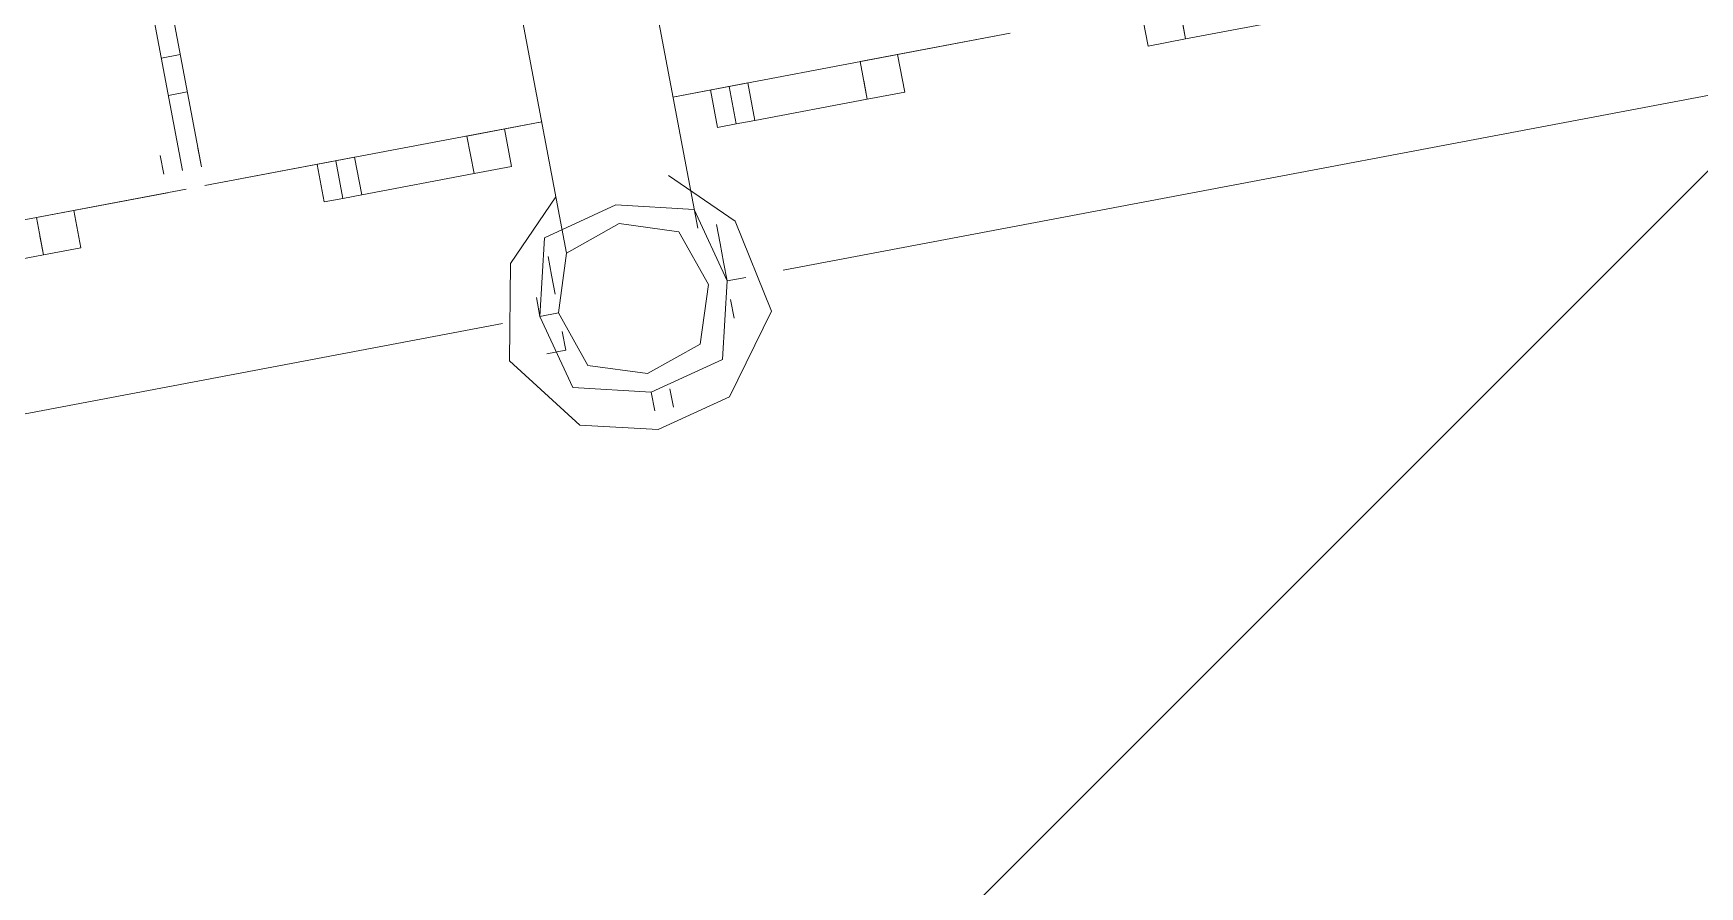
# Model space of a CAD drawing. Extents: x 407440 to 411585, y 6041728 to 6045069.
# Drawn here: x 408264.79 to 408269.81, y 6044231.13 to 6044233.7 of the extents above; entities that cross this region are included whole.
import ezdxf

# ---------------------------------------------------------------- set-up
doc = ezdxf.new("R2010")
doc.units = 0
doc.header["$LTSCALE"] = 5
doc.linetypes.add('foc-TIELINE', pattern=[1.875, 1.25, -0.625])
doc.layers.add('P-PROPOSED-EXISTING-H', color=59, linetype='Continuous')
doc.layers.add('T-TIE', color=201, linetype='foc-TIELINE')

# ---------------------------------------------------------------- blocks, each defined once
blk = doc.blocks.new('P-RIG-877')
at = {"layer": 'T-TIE', "linetype": 'ByBlock', "lineweight": 18}
for points in [[(1.1022, -16.2797), (1.1022, -15.5679)], [(0.9873, -15.9467), (0.9873, -15.7745), (0.9873, -15.9467), (1.0103, -15.9467), (1.0103, -16.0156), (0.9873, -16.0156), (1.0103, -16.0156), (1.0103, -16.0386), (0.9873, -16.0386)], [(1.0103, -16.0156), (0.9988, -16.0156)], [(0.9873, -16.3256), (0.9873, -16.2797), (1.0103, -16.2797), (1.0103, -16.2108), (0.9873, -16.2108), (0.9873, -16.1189)], [(0.9873, -16.2108), (1.0103, -16.2108), (1.0103, -16.1878), (0.9873, -16.1878)], [(1.0103, -16.2108), (0.9988, -16.2108)], [(1.0103, -16.2797), (1.0103, -16.2912)], [(0.9873, -16.2912), (1.0103, -16.2912), (1.0103, -16.3026), (0.9873, -16.3026)], [(1.0333, -16.406), (1.0677, -16.4404), (1.1251, -16.4519), (1.171, -16.4174), (1.1825, -16.3715), (1.171, -16.3256), (1.1251, -16.2912), (1.0677, -16.3026), (1.0333, -16.3371)], [(1.1022, -16.3141), (1.1022, -16.3026), (1.1022, -16.3141), (1.0907, -16.3141), (1.0792, -16.3141), (1.0677, -16.3141)], [(1.0907, -16.3141), (1.0792, -16.3141)], [(1.0677, -16.406), (-0.1148, -16.406), (-0.1148, -16.3256), (1.0677, -16.3256)], [(1.171, -16.36), (1.1596, -16.36)], [(1.171, -16.3715), (1.1596, -16.3715)], [(0.9873, -16.6126), (0.9873, -16.406), (0.9873, -16.4519), (1.0103, -16.4519), (1.0103, -16.4289), (0.9873, -16.4289)], [(1.0792, -16.4174), (1.0907, -16.4174), (1.0792, -16.4174), (1.0677, -16.4174)], [(1.1022, -16.4174), (1.1022, -16.4289)], [(1.1251, -16.4289), (1.1251, -16.4174), (1.1136, -16.4174)], [(1.1022, -17.1637), (1.1022, -16.4519)], [(1.0103, -16.5323), (1.0103, -16.5208)], [(0.9873, -16.5323), (1.0103, -16.5323), (1.0103, -16.5437), (0.9873, -16.5437)], [(0.9644, -16.6126), (0.9759, -16.6126), (0.2526, -16.6126), (0.2411, -16.6126)], [(0.907, -16.6241), (0.907, -16.6126)], [(0.9299, -16.6241), (0.9299, -16.6126)], [(0.2526, -16.6241), (0.9759, -16.6241)], [(0.9873, -16.6241), (0.9873, -17.1178), (0.9873, -16.6241)], [(0.9759, -16.6356), (0.9644, -16.6356)], [(0.9873, -16.6356), (0.9873, -16.7159)], [(1.0103, -16.7159), (0.9873, -16.7159), (1.0103, -16.7159), (1.0103, -16.693), (0.9873, -16.693)], [(0.9988, -16.7159), (1.0103, -16.7159), (1.0103, -16.7963), (0.9873, -16.7963), (1.0103, -16.7963), (1.0103, -16.8193), (0.9873, -16.8193)]]:
    blk.add_lwpolyline(points, dxfattribs=at)
for points in [[(0.9873, -16.3256), (0.9873, -16.1189)], [(1.0447, -16.3715), (1.0562, -16.4174), (1.1022, -16.4289), (1.1481, -16.4174), (1.1596, -16.3715), (1.1481, -16.3256), (1.1022, -16.3141), (1.0562, -16.3256)], [(1.1136, -16.3141), (1.1251, -16.3141)], [(1.0562, -16.3715), (1.0677, -16.406), (1.1022, -16.4174), (1.1366, -16.406), (1.1481, -16.3715), (1.1366, -16.3371), (1.1022, -16.3256), (1.0677, -16.3371)], [(1.0562, -16.3715), (1.0677, -16.406), (1.1022, -16.4174), (1.1366, -16.406), (1.1481, -16.3715), (1.1366, -16.3371), (1.1022, -16.3256), (1.0677, -16.3371)], [(1.0103, -16.5208), (1.0103, -16.4519), (0.9873, -16.4519), (0.9873, -16.406), (0.9873, -16.6126), (0.9873, -16.5208)], [(1.0907, -16.4289), (1.1022, -16.4289)]]:
    blk.add_lwpolyline(points, close=True, dxfattribs=at)

msp = doc.modelspace()

# ---------------------------------------------------------------- hatches: boundary and pattern name
at = {"layer": 'P-PROPOSED-EXISTING-H'}
h = msp.add_hatch(dxfattribs=at)
h.set_pattern_fill('ANSI31', color=256, scale=3.498392, style=0)
h.set_pattern_definition([(45, (-2243.128, 2713.837), (-7.854113246, 7.854113246), [])])
edge = h.paths.add_edge_path()
edge.add_line((408709.2898, 6043818.2218), (408241.3049, 6043729.7131))
edge.add_line((408241.3049, 6043729.7131), (407794.4358, 6043645.198))
edge.add_line((407794.4358, 6043645.198), (407673.8299, 6044282.8949))
edge.add_line((407673.8299, 6044282.8949), (408123.6694, 6044351.8304))
edge.add_line((408123.6694, 6044351.8304), (408654.5747, 6044433.1889))
edge.add_line((408654.5747, 6044433.1889), (409028.9973, 6044539.8658))
edge.add_line((409028.9973, 6044539.8658), (409149.7259, 6043901.5203))
edge.add_line((409149.7259, 6043901.5203), (408898.7917, 6043854.0618))
edge.add_arc((408782.127, 6043952.0096), 152.33, 241.435078, 319.984322, ccw=False)

# ---------------------------------------------------------------- block references
at = {"layer": 'T-TIE', "linetype": 'ByBlock', "xscale": 4.999999999955019, "yscale": 4.999999999955019, "zscale": 4.999999999955019, "rotation": 280.7096999997605}
msp.add_blockref('P-RIG-877', (408346.0047, 6044253.5322), dxfattribs=at)

doc.saveas('drawing.dxf')
